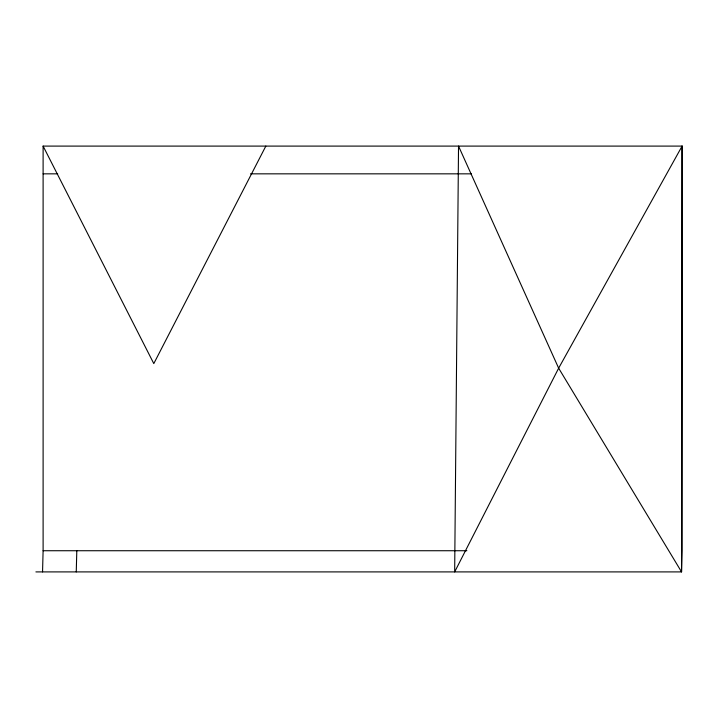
<?xml version="1.0" encoding="UTF-8"?>
<svg xmlns="http://www.w3.org/2000/svg" width="718" height="718" viewBox="0 0 718 718"><rect width="100%" height="100%" fill="white"/><g stroke="black" fill="none" stroke-linecap="round" stroke-linejoin="round"><path stroke-width="1.08" d="M42.55 571.905L43.107 550.733L43.107 146.095L682.1 146.095L682.1 550.733L681.544 571.905L35.9 571.905M76.252 571.905L76.808 550.733M265.839 146.095L153.796 363.595L43.107 146.095M43.107 173.837L57.682 173.837M250.501 173.837L471.34 173.837M43.107 550.733L466.862 550.733M682.1 146.095L681.544 571.905L558.649 368.172L458.533 146.095L454.665 571.905L558.649 368.172L682.1 146.095"/></g></svg>
